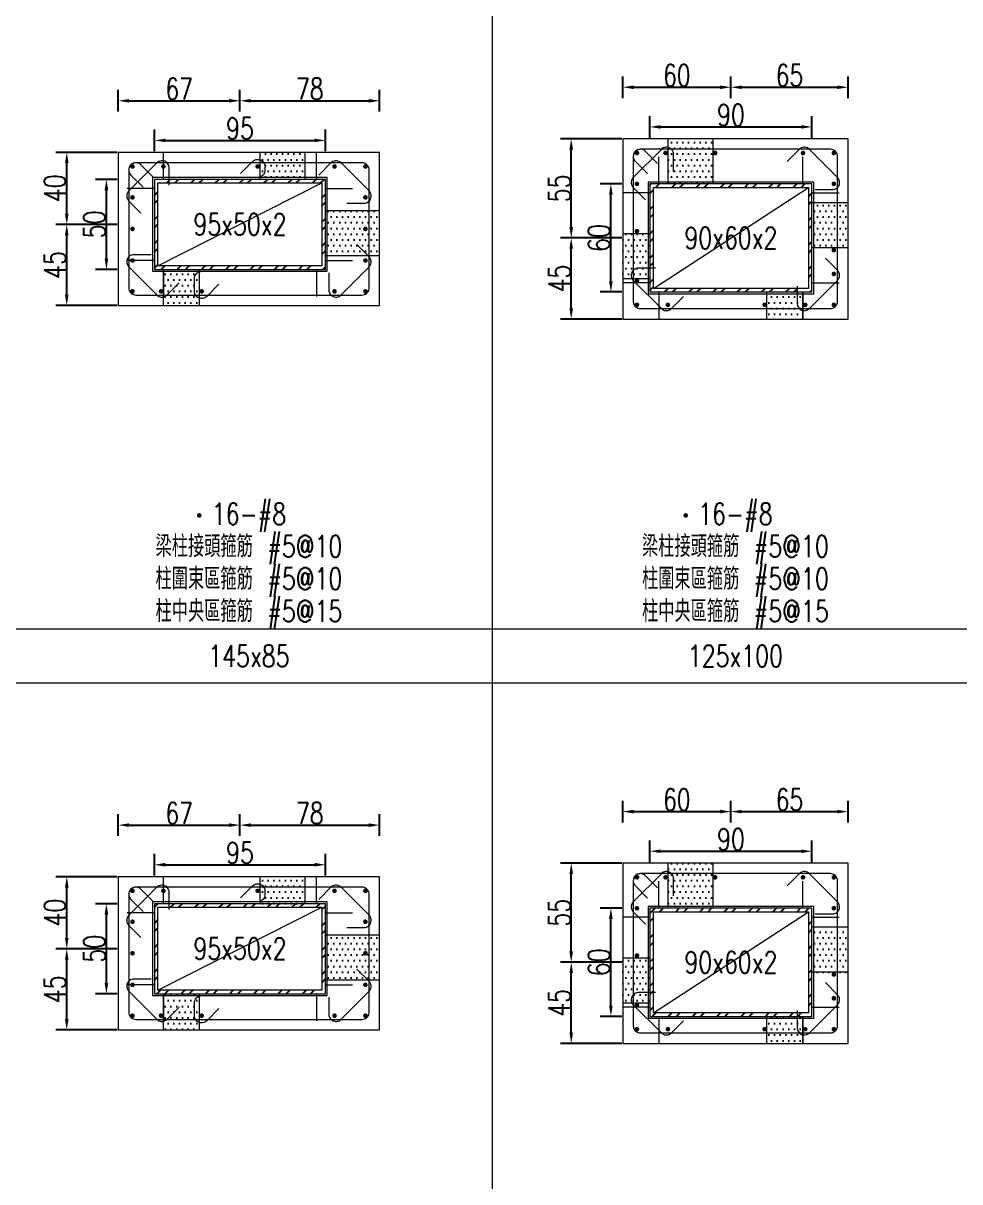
# Model space of a CAD drawing. Header units: millimetres. Extents: x 0 to 3905, y 0 to 8880.
# Drawn here: x 920 to 1440, y 3341 to 3984 of the extents above; entities that cross this region are included whole.
import ezdxf
from ezdxf.enums import TextEntityAlignment as Align

# ---------------------------------------------------------------- set-up
doc = ezdxf.new("R2010")
doc.units = ezdxf.units.MM
doc.layers.get('DEFPOINTS').update_dxf_attribs({"color": 3})
for name, color, linetype in [('Hatch線', 6, 'Continuous'), ('TC-鋼粱', 132, 'Continuous'), ('主筋斷面', 2, 'Continuous'), ('文字-主筋根數', 7, 'Continuous'), ('文字-剪力筋 中央區', 7, 'Continuous'), ('文字-剪力筋-BC', 7, 'Continuous'), ('文字-剪力筋-圍束區', 7, 'Continuous'), ('文字-斷面尺寸', 7, 'Continuous'), ('文字-輔助字', 7, 'Continuous'), ('柱斷面線', 4, 'Continuous'), ('標註字', 4, 'Continuous'), ('箍筋線', 1, 'Continuous'), ('網格線', 7, 'Continuous'), ('鋼柱', 11, 'Continuous')]:
    doc.layers.add(name, color=color, linetype=linetype)
doc.styles.add('note', font='txt.shx', dxfattribs={"width": 0.75, "height": 12})
doc.styles.add('txt', font='txt.shx', dxfattribs={"height": 0.2, "bigfont": 'chineset.shx'})
doc.dimstyles.new('RCAD_DIM', dxfattribs={"dimtxt": 12, "dimasz": 6, "dimexe": 6, "dimexo": 0.625, "dimtad": 1, "dimdec": 0, "dimdsep": 46, "dimtxsty": 'note', "dimcen": 2.5, "dimclrd": 256, "dimclre": 256, "dimclrt": 256, "dimadec": 0, "dimazin": 0, "dimtfac": 1, "dimtmove": 0, "dimatfit": 3, "dimfxl": 0, "dimtolj": 1, "dimarcsym": 0})

# ---------------------------------------------------------------- blocks, each defined once
blk = doc.blocks.new('*D594')
at = {"layer": 'DEFPOINTS', "color": 0}
for p in [(1087.5, 3517.12), (992.5, 3510.5), (1087.5, 3510.5)]:
    blk.add_point(p, dxfattribs=at)
at = {"layer": '標註字', "lineweight": -2}
for p, q in [((992.5, 3511.12), (992.5, 3523.12)), ((1087.5, 3511.12), (1087.5, 3523.12)), ((998.5, 3517.12), (1081.5, 3517.12))]:
    blk.add_line(p, q, dxfattribs=at)
at = {"layer": '標註字'}
for points in [[(998.5, 3518.12), (998.5, 3516.12), (992.5, 3517.12)], [(1081.5, 3516.12), (1081.5, 3518.12), (1087.5, 3517.12)]]:
    blk.add_solid(points, dxfattribs=at)
at = {"layer": '標註字', "insert": (1040, 3523.75), "char_height": 12, "attachment_point": 5, "style": 'note'}
blk.add_mtext('\\A1;95', dxfattribs=at)
blk = doc.blocks.new('*D595')
at = {"layer": 'DEFPOINTS', "color": 0}
for p in [(965.88, 3495.5), (972.5, 3495.5), (972.5, 3445.5)]:
    blk.add_point(p, dxfattribs=at)
at = {"layer": '標註字', "lineweight": -2}
for p, q in [((971.88, 3495.5), (959.88, 3495.5)), ((965.88, 3451.5), (965.88, 3489.5)), ((971.88, 3445.5), (959.88, 3445.5))]:
    blk.add_line(p, q, dxfattribs=at)
at = {"layer": '標註字'}
for points in [[(966.88, 3489.5), (964.88, 3489.5), (965.88, 3495.5)], [(964.88, 3451.5), (966.88, 3451.5), (965.88, 3445.5)]]:
    blk.add_solid(points, dxfattribs=at)
at = {"layer": '標註字', "insert": (959.25, 3470.5), "char_height": 12, "attachment_point": 5, "rotation": 90, "style": 'note'}
blk.add_mtext('\\A1;50', dxfattribs=at)
blk = doc.blocks.new('*D596')
at = {"layer": 'DEFPOINTS', "color": 0}
for p in [(1040, 3539.12), (972.5, 3532.5), (1040, 3532.5)]:
    blk.add_point(p, dxfattribs=at)
at = {"layer": '標註字', "lineweight": -2}
for p, q in [((972.5, 3533.12), (972.5, 3545.12)), ((1040, 3533.12), (1040, 3545.12)), ((978.5, 3539.12), (1034, 3539.12))]:
    blk.add_line(p, q, dxfattribs=at)
at = {"layer": '標註字'}
for points in [[(978.5, 3540.12), (978.5, 3538.12), (972.5, 3539.12)], [(1034, 3538.12), (1034, 3540.12), (1040, 3539.12)]]:
    blk.add_solid(points, dxfattribs=at)
at = {"layer": '標註字', "insert": (1006.25, 3545.75), "char_height": 12, "attachment_point": 5, "style": 'note'}
blk.add_mtext('\\A1;67', dxfattribs=at)
blk = doc.blocks.new('*D597')
at = {"layer": 'DEFPOINTS', "color": 0}
for p in [(1117.5, 3539.12), (1040, 3532.5), (1117.5, 3532.5)]:
    blk.add_point(p, dxfattribs=at)
at = {"layer": '標註字', "lineweight": -2}
for p, q in [((1040, 3533.12), (1040, 3545.12)), ((1117.5, 3533.12), (1117.5, 3545.12)), ((1046, 3539.12), (1111.5, 3539.12))]:
    blk.add_line(p, q, dxfattribs=at)
at = {"layer": '標註字'}
for points in [[(1046, 3540.12), (1046, 3538.12), (1040, 3539.12)], [(1111.5, 3538.12), (1111.5, 3540.12), (1117.5, 3539.12)]]:
    blk.add_solid(points, dxfattribs=at)
at = {"layer": '標註字', "insert": (1078.75, 3545.75), "char_height": 12, "attachment_point": 5, "style": 'note'}
blk.add_mtext('\\A1;78', dxfattribs=at)
blk = doc.blocks.new('*D598')
at = {"layer": 'DEFPOINTS', "color": 0}
for p in [(943.88, 3470.5), (972.5, 3470.5), (972.5, 3425.5)]:
    blk.add_point(p, dxfattribs=at)
at = {"layer": '標註字', "lineweight": -2}
for p, q in [((971.88, 3470.5), (937.88, 3470.5)), ((943.88, 3431.5), (943.88, 3464.5)), ((971.88, 3425.5), (937.88, 3425.5))]:
    blk.add_line(p, q, dxfattribs=at)
at = {"layer": '標註字'}
for points in [[(944.88, 3464.5), (942.88, 3464.5), (943.88, 3470.5)], [(942.88, 3431.5), (944.88, 3431.5), (943.88, 3425.5)]]:
    blk.add_solid(points, dxfattribs=at)
at = {"layer": '標註字', "insert": (937.25, 3448), "char_height": 12, "attachment_point": 5, "rotation": 90, "style": 'note'}
blk.add_mtext('\\A1;45', dxfattribs=at)
blk = doc.blocks.new('*D599')
at = {"layer": 'DEFPOINTS', "color": 0}
for p in [(943.88, 3510.5), (972.5, 3510.5), (972.5, 3470.5)]:
    blk.add_point(p, dxfattribs=at)
at = {"layer": '標註字', "lineweight": -2}
for p, q in [((971.88, 3510.5), (937.88, 3510.5)), ((943.88, 3476.5), (943.88, 3504.5)), ((971.88, 3470.5), (937.88, 3470.5))]:
    blk.add_line(p, q, dxfattribs=at)
at = {"layer": '標註字'}
for points in [[(944.88, 3504.5), (942.88, 3504.5), (943.88, 3510.5)], [(942.88, 3476.5), (944.88, 3476.5), (943.88, 3470.5)]]:
    blk.add_solid(points, dxfattribs=at)
at = {"layer": '標註字', "insert": (937.25, 3490.5), "char_height": 12, "attachment_point": 5, "rotation": 90, "style": 'note'}
blk.add_mtext('\\A1;40', dxfattribs=at)
blk = doc.blocks.new('Circle_Filled')
at = {"const_width": 0.5}
blk.add_lwpolyline([(-0.25, 0, 1), (0.25, 0, 1)], format="xyb", close=True, dxfattribs=at)
blk = doc.blocks.new('*D600')
at = {"layer": 'DEFPOINTS', "color": 0}
for p in [(1087.5, 3919.12), (992.5, 3912.5), (1087.5, 3912.5)]:
    blk.add_point(p, dxfattribs=at)
at = {"layer": '標註字', "lineweight": -2}
for p, q in [((992.5, 3913.12), (992.5, 3925.12)), ((1087.5, 3913.12), (1087.5, 3925.12)), ((998.5, 3919.12), (1081.5, 3919.12))]:
    blk.add_line(p, q, dxfattribs=at)
at = {"layer": '標註字'}
for points in [[(998.5, 3920.12), (998.5, 3918.12), (992.5, 3919.12)], [(1081.5, 3918.12), (1081.5, 3920.12), (1087.5, 3919.12)]]:
    blk.add_solid(points, dxfattribs=at)
at = {"layer": '標註字', "insert": (1040, 3925.75), "char_height": 12, "attachment_point": 5, "style": 'note'}
blk.add_mtext('\\A1;95', dxfattribs=at)
blk = doc.blocks.new('*D601')
at = {"layer": 'DEFPOINTS', "color": 0}
for p in [(965.88, 3897.5), (972.5, 3897.5), (972.5, 3847.5)]:
    blk.add_point(p, dxfattribs=at)
at = {"layer": '標註字', "lineweight": -2}
for p, q in [((971.88, 3897.5), (959.88, 3897.5)), ((965.88, 3853.5), (965.88, 3891.5)), ((971.88, 3847.5), (959.88, 3847.5))]:
    blk.add_line(p, q, dxfattribs=at)
at = {"layer": '標註字'}
for points in [[(966.88, 3891.5), (964.88, 3891.5), (965.88, 3897.5)], [(964.88, 3853.5), (966.88, 3853.5), (965.88, 3847.5)]]:
    blk.add_solid(points, dxfattribs=at)
at = {"layer": '標註字', "insert": (959.25, 3872.5), "char_height": 12, "attachment_point": 5, "rotation": 90, "style": 'note'}
blk.add_mtext('\\A1;50', dxfattribs=at)
blk = doc.blocks.new('*D602')
at = {"layer": 'DEFPOINTS', "color": 0}
for p in [(1040, 3941.12), (972.5, 3934.5), (1040, 3934.5)]:
    blk.add_point(p, dxfattribs=at)
at = {"layer": '標註字', "lineweight": -2}
for p, q in [((972.5, 3935.12), (972.5, 3947.12)), ((1040, 3935.12), (1040, 3947.12)), ((978.5, 3941.12), (1034, 3941.12))]:
    blk.add_line(p, q, dxfattribs=at)
at = {"layer": '標註字'}
for points in [[(978.5, 3942.12), (978.5, 3940.12), (972.5, 3941.12)], [(1034, 3940.12), (1034, 3942.12), (1040, 3941.12)]]:
    blk.add_solid(points, dxfattribs=at)
at = {"layer": '標註字', "insert": (1006.25, 3947.75), "char_height": 12, "attachment_point": 5, "style": 'note'}
blk.add_mtext('\\A1;67', dxfattribs=at)
blk = doc.blocks.new('*D603')
at = {"layer": 'DEFPOINTS', "color": 0}
for p in [(1117.5, 3941.12), (1040, 3934.5), (1117.5, 3934.5)]:
    blk.add_point(p, dxfattribs=at)
at = {"layer": '標註字', "lineweight": -2}
for p, q in [((1040, 3935.12), (1040, 3947.12)), ((1117.5, 3935.12), (1117.5, 3947.12)), ((1046, 3941.12), (1111.5, 3941.12))]:
    blk.add_line(p, q, dxfattribs=at)
at = {"layer": '標註字'}
for points in [[(1046, 3942.12), (1046, 3940.12), (1040, 3941.12)], [(1111.5, 3940.12), (1111.5, 3942.12), (1117.5, 3941.12)]]:
    blk.add_solid(points, dxfattribs=at)
at = {"layer": '標註字', "insert": (1078.75, 3947.75), "char_height": 12, "attachment_point": 5, "style": 'note'}
blk.add_mtext('\\A1;78', dxfattribs=at)
blk = doc.blocks.new('*D604')
at = {"layer": 'DEFPOINTS', "color": 0}
for p in [(943.88, 3872.5), (972.5, 3872.5), (972.5, 3827.5)]:
    blk.add_point(p, dxfattribs=at)
at = {"layer": '標註字', "lineweight": -2}
for p, q in [((971.88, 3872.5), (937.88, 3872.5)), ((943.88, 3833.5), (943.88, 3866.5)), ((971.88, 3827.5), (937.88, 3827.5))]:
    blk.add_line(p, q, dxfattribs=at)
at = {"layer": '標註字'}
for points in [[(944.88, 3866.5), (942.88, 3866.5), (943.88, 3872.5)], [(942.88, 3833.5), (944.88, 3833.5), (943.88, 3827.5)]]:
    blk.add_solid(points, dxfattribs=at)
at = {"layer": '標註字', "insert": (937.25, 3850), "char_height": 12, "attachment_point": 5, "rotation": 90, "style": 'note'}
blk.add_mtext('\\A1;45', dxfattribs=at)
blk = doc.blocks.new('*D605')
at = {"layer": 'DEFPOINTS', "color": 0}
for p in [(943.88, 3912.5), (972.5, 3912.5), (972.5, 3872.5)]:
    blk.add_point(p, dxfattribs=at)
at = {"layer": '標註字', "lineweight": -2}
for p, q in [((971.88, 3912.5), (937.88, 3912.5)), ((943.88, 3878.5), (943.88, 3906.5)), ((971.88, 3872.5), (937.88, 3872.5))]:
    blk.add_line(p, q, dxfattribs=at)
at = {"layer": '標註字'}
for points in [[(944.88, 3906.5), (942.88, 3906.5), (943.88, 3912.5)], [(942.88, 3878.5), (944.88, 3878.5), (943.88, 3872.5)]]:
    blk.add_solid(points, dxfattribs=at)
at = {"layer": '標註字', "insert": (937.25, 3892.5), "char_height": 12, "attachment_point": 5, "rotation": 90, "style": 'note'}
blk.add_mtext('\\A1;40', dxfattribs=at)
blk = doc.blocks.new('*D726')
at = {"layer": 'DEFPOINTS', "color": 0}
for p in [(1357.5, 3524.62), (1267.5, 3518), (1357.5, 3518)]:
    blk.add_point(p, dxfattribs=at)
at = {"layer": '標註字', "lineweight": -2}
for p, q in [((1267.5, 3518.62), (1267.5, 3530.62)), ((1357.5, 3518.62), (1357.5, 3530.62)), ((1273.5, 3524.62), (1351.5, 3524.62))]:
    blk.add_line(p, q, dxfattribs=at)
at = {"layer": '標註字'}
for points in [[(1273.5, 3525.62), (1273.5, 3523.62), (1267.5, 3524.62)], [(1351.5, 3523.62), (1351.5, 3525.62), (1357.5, 3524.62)]]:
    blk.add_solid(points, dxfattribs=at)
at = {"layer": '標註字', "insert": (1312.5, 3531.25), "char_height": 12, "attachment_point": 5, "style": 'note'}
blk.add_mtext('\\A1;90', dxfattribs=at)
blk = doc.blocks.new('*D727')
at = {"layer": 'DEFPOINTS', "color": 0}
for p in [(1245.88, 3493), (1252.5, 3493), (1252.5, 3433)]:
    blk.add_point(p, dxfattribs=at)
at = {"layer": '標註字', "lineweight": -2}
for p, q in [((1251.88, 3493), (1239.88, 3493)), ((1245.88, 3439), (1245.88, 3487)), ((1251.88, 3433), (1239.88, 3433))]:
    blk.add_line(p, q, dxfattribs=at)
at = {"layer": '標註字'}
for points in [[(1246.88, 3487), (1244.88, 3487), (1245.88, 3493)], [(1244.88, 3439), (1246.88, 3439), (1245.88, 3433)]]:
    blk.add_solid(points, dxfattribs=at)
at = {"layer": '標註字', "insert": (1239.25, 3463), "char_height": 12, "attachment_point": 5, "rotation": 90, "style": 'note'}
blk.add_mtext('\\A1;60', dxfattribs=at)
blk = doc.blocks.new('*D728')
at = {"layer": 'DEFPOINTS', "color": 0}
for p in [(1312.5, 3546.62), (1252.5, 3540), (1312.5, 3540)]:
    blk.add_point(p, dxfattribs=at)
at = {"layer": '標註字', "lineweight": -2}
for p, q in [((1252.5, 3540.62), (1252.5, 3552.62)), ((1312.5, 3540.62), (1312.5, 3552.62)), ((1258.5, 3546.62), (1306.5, 3546.62))]:
    blk.add_line(p, q, dxfattribs=at)
at = {"layer": '標註字'}
for points in [[(1258.5, 3547.62), (1258.5, 3545.62), (1252.5, 3546.62)], [(1306.5, 3545.62), (1306.5, 3547.62), (1312.5, 3546.62)]]:
    blk.add_solid(points, dxfattribs=at)
at = {"layer": '標註字', "insert": (1282.5, 3553.25), "char_height": 12, "attachment_point": 5, "style": 'note'}
blk.add_mtext('\\A1;60', dxfattribs=at)
blk = doc.blocks.new('*D729')
at = {"layer": 'DEFPOINTS', "color": 0}
for p in [(1377.5, 3546.62), (1312.5, 3540), (1377.5, 3540)]:
    blk.add_point(p, dxfattribs=at)
at = {"layer": '標註字', "lineweight": -2}
for p, q in [((1312.5, 3540.62), (1312.5, 3552.62)), ((1377.5, 3540.62), (1377.5, 3552.62)), ((1318.5, 3546.62), (1371.5, 3546.62))]:
    blk.add_line(p, q, dxfattribs=at)
at = {"layer": '標註字'}
for points in [[(1318.5, 3547.62), (1318.5, 3545.62), (1312.5, 3546.62)], [(1371.5, 3545.62), (1371.5, 3547.62), (1377.5, 3546.62)]]:
    blk.add_solid(points, dxfattribs=at)
at = {"layer": '標註字', "insert": (1345, 3553.25), "char_height": 12, "attachment_point": 5, "style": 'note'}
blk.add_mtext('\\A1;65', dxfattribs=at)
blk = doc.blocks.new('*D730')
at = {"layer": 'DEFPOINTS', "color": 0}
for p in [(1223.88, 3463), (1252.5, 3463), (1252.5, 3418)]:
    blk.add_point(p, dxfattribs=at)
at = {"layer": '標註字', "lineweight": -2}
for p, q in [((1251.88, 3463), (1217.88, 3463)), ((1223.88, 3424), (1223.88, 3457)), ((1251.88, 3418), (1217.88, 3418))]:
    blk.add_line(p, q, dxfattribs=at)
at = {"layer": '標註字'}
for points in [[(1224.88, 3457), (1222.88, 3457), (1223.88, 3463)], [(1222.88, 3424), (1224.88, 3424), (1223.88, 3418)]]:
    blk.add_solid(points, dxfattribs=at)
at = {"layer": '標註字', "insert": (1217.25, 3440.5), "char_height": 12, "attachment_point": 5, "rotation": 90, "style": 'note'}
blk.add_mtext('\\A1;45', dxfattribs=at)
blk = doc.blocks.new('*D731')
at = {"layer": 'DEFPOINTS', "color": 0}
for p in [(1223.88, 3518), (1252.5, 3518), (1252.5, 3463)]:
    blk.add_point(p, dxfattribs=at)
at = {"layer": '標註字', "lineweight": -2}
for p, q in [((1251.88, 3518), (1217.88, 3518)), ((1223.88, 3469), (1223.88, 3512)), ((1251.88, 3463), (1217.88, 3463))]:
    blk.add_line(p, q, dxfattribs=at)
at = {"layer": '標註字'}
for points in [[(1224.88, 3512), (1222.88, 3512), (1223.88, 3518)], [(1222.88, 3469), (1224.88, 3469), (1223.88, 3463)]]:
    blk.add_solid(points, dxfattribs=at)
at = {"layer": '標註字', "insert": (1217.25, 3490.5), "char_height": 12, "attachment_point": 5, "rotation": 90, "style": 'note'}
blk.add_mtext('\\A1;55', dxfattribs=at)
blk = doc.blocks.new('*D732')
at = {"layer": 'DEFPOINTS', "color": 0}
for p in [(1357.5, 3926.62), (1267.5, 3920), (1357.5, 3920)]:
    blk.add_point(p, dxfattribs=at)
at = {"layer": '標註字', "lineweight": -2}
for p, q in [((1267.5, 3920.62), (1267.5, 3932.62)), ((1357.5, 3920.62), (1357.5, 3932.62)), ((1273.5, 3926.62), (1351.5, 3926.62))]:
    blk.add_line(p, q, dxfattribs=at)
at = {"layer": '標註字'}
for points in [[(1273.5, 3927.62), (1273.5, 3925.62), (1267.5, 3926.62)], [(1351.5, 3925.62), (1351.5, 3927.62), (1357.5, 3926.62)]]:
    blk.add_solid(points, dxfattribs=at)
at = {"layer": '標註字', "insert": (1312.5, 3933.25), "char_height": 12, "attachment_point": 5, "style": 'note'}
blk.add_mtext('\\A1;90', dxfattribs=at)
blk = doc.blocks.new('*D733')
at = {"layer": 'DEFPOINTS', "color": 0}
for p in [(1245.88, 3895), (1252.5, 3895), (1252.5, 3835)]:
    blk.add_point(p, dxfattribs=at)
at = {"layer": '標註字', "lineweight": -2}
for p, q in [((1251.88, 3895), (1239.88, 3895)), ((1245.88, 3841), (1245.88, 3889)), ((1251.88, 3835), (1239.88, 3835))]:
    blk.add_line(p, q, dxfattribs=at)
at = {"layer": '標註字'}
for points in [[(1246.88, 3889), (1244.88, 3889), (1245.88, 3895)], [(1244.88, 3841), (1246.88, 3841), (1245.88, 3835)]]:
    blk.add_solid(points, dxfattribs=at)
at = {"layer": '標註字', "insert": (1239.25, 3865), "char_height": 12, "attachment_point": 5, "rotation": 90, "style": 'note'}
blk.add_mtext('\\A1;60', dxfattribs=at)
blk = doc.blocks.new('*D734')
at = {"layer": 'DEFPOINTS', "color": 0}
for p in [(1312.5, 3948.62), (1252.5, 3942), (1312.5, 3942)]:
    blk.add_point(p, dxfattribs=at)
at = {"layer": '標註字', "lineweight": -2}
for p, q in [((1252.5, 3942.62), (1252.5, 3954.62)), ((1312.5, 3942.62), (1312.5, 3954.62)), ((1258.5, 3948.62), (1306.5, 3948.62))]:
    blk.add_line(p, q, dxfattribs=at)
at = {"layer": '標註字'}
for points in [[(1258.5, 3949.62), (1258.5, 3947.62), (1252.5, 3948.62)], [(1306.5, 3947.62), (1306.5, 3949.62), (1312.5, 3948.62)]]:
    blk.add_solid(points, dxfattribs=at)
at = {"layer": '標註字', "insert": (1282.5, 3955.25), "char_height": 12, "attachment_point": 5, "style": 'note'}
blk.add_mtext('\\A1;60', dxfattribs=at)
blk = doc.blocks.new('*D735')
at = {"layer": 'DEFPOINTS', "color": 0}
for p in [(1377.5, 3948.62), (1312.5, 3942), (1377.5, 3942)]:
    blk.add_point(p, dxfattribs=at)
at = {"layer": '標註字', "lineweight": -2}
for p, q in [((1312.5, 3942.62), (1312.5, 3954.62)), ((1377.5, 3942.62), (1377.5, 3954.62)), ((1318.5, 3948.62), (1371.5, 3948.62))]:
    blk.add_line(p, q, dxfattribs=at)
at = {"layer": '標註字'}
for points in [[(1318.5, 3949.62), (1318.5, 3947.62), (1312.5, 3948.62)], [(1371.5, 3947.62), (1371.5, 3949.62), (1377.5, 3948.62)]]:
    blk.add_solid(points, dxfattribs=at)
at = {"layer": '標註字', "insert": (1345, 3955.25), "char_height": 12, "attachment_point": 5, "style": 'note'}
blk.add_mtext('\\A1;65', dxfattribs=at)
blk = doc.blocks.new('*D736')
at = {"layer": 'DEFPOINTS', "color": 0}
for p in [(1223.88, 3865), (1252.5, 3865), (1252.5, 3820)]:
    blk.add_point(p, dxfattribs=at)
at = {"layer": '標註字', "lineweight": -2}
for p, q in [((1251.88, 3865), (1217.88, 3865)), ((1223.88, 3826), (1223.88, 3859)), ((1251.88, 3820), (1217.88, 3820))]:
    blk.add_line(p, q, dxfattribs=at)
at = {"layer": '標註字'}
for points in [[(1224.88, 3859), (1222.88, 3859), (1223.88, 3865)], [(1222.88, 3826), (1224.88, 3826), (1223.88, 3820)]]:
    blk.add_solid(points, dxfattribs=at)
at = {"layer": '標註字', "insert": (1217.25, 3842.5), "char_height": 12, "attachment_point": 5, "rotation": 90, "style": 'note'}
blk.add_mtext('\\A1;45', dxfattribs=at)
blk = doc.blocks.new('*D737')
at = {"layer": 'DEFPOINTS', "color": 0}
for p in [(1223.88, 3920), (1252.5, 3920), (1252.5, 3865)]:
    blk.add_point(p, dxfattribs=at)
at = {"layer": '標註字', "lineweight": -2}
for p, q in [((1251.88, 3920), (1217.88, 3920)), ((1223.88, 3871), (1223.88, 3914)), ((1251.88, 3865), (1217.88, 3865))]:
    blk.add_line(p, q, dxfattribs=at)
at = {"layer": '標註字'}
for points in [[(1224.88, 3914), (1222.88, 3914), (1223.88, 3920)], [(1222.88, 3871), (1224.88, 3871), (1223.88, 3865)]]:
    blk.add_solid(points, dxfattribs=at)
at = {"layer": '標註字', "insert": (1217.25, 3892.5), "char_height": 12, "attachment_point": 5, "rotation": 90, "style": 'note'}
blk.add_mtext('\\A1;55', dxfattribs=at)

msp = doc.modelspace()

# ---------------------------------------------------------------- hatches: boundary and pattern name
at = {"layer": 'Hatch線'}
h = msp.add_hatch(dxfattribs=at)
h.set_pattern_fill('ANSI32', color=256, style=0)
h.paths.add_polyline_path([(992.5, 3847.5), (1087.5, 3847.5), (1087.5, 3897.5), (992.5, 3897.5)], flags=17)
h.paths.add_polyline_path([(994.5, 3849.5), (994.5, 3895.5), (1085.5, 3895.5), (1085.5, 3849.5)])
h = msp.add_hatch(dxfattribs=at)
h.set_pattern_fill('ANSI32', color=256, style=0)
h.paths.add_polyline_path([(1267.5, 3835), (1357.5, 3835), (1357.5, 3895), (1267.5, 3895)], flags=17)
h.paths.add_polyline_path([(1269.5, 3837), (1269.5, 3893), (1355.5, 3893), (1355.5, 3837)])
h = msp.add_hatch(dxfattribs=at)
h.set_pattern_fill('ANSI32', color=256, style=0)
h.paths.add_polyline_path([(992.5, 3445.5), (1087.5, 3445.5), (1087.5, 3495.5), (992.5, 3495.5)], flags=17)
h.paths.add_polyline_path([(994.5, 3447.5), (994.5, 3493.5), (1085.5, 3493.5), (1085.5, 3447.5)])
h = msp.add_hatch(dxfattribs=at)
h.set_pattern_fill('ANSI32', color=256, style=0)
h.paths.add_polyline_path([(1267.5, 3433), (1357.5, 3433), (1357.5, 3493), (1267.5, 3493)], flags=17)
h.paths.add_polyline_path([(1269.5, 3435), (1269.5, 3491), (1355.5, 3491), (1355.5, 3435)])
at = {"layer": 'TC-鋼粱'}
h = msp.add_hatch(dxfattribs=at)
h.set_pattern_fill('DOTS', color=256, scale=2, style=0)
h.paths.add_polyline_path([(1302.5, 3920), (1277.5, 3920), (1277.5, 3895), (1302.5, 3895)], flags=17)
h = msp.add_hatch(dxfattribs=at)
h.set_pattern_fill('DOTS', color=256, scale=2, style=0)
h.paths.add_polyline_path([(1076.11, 3912.5), (1051.11, 3912.5), (1051.11, 3897.5), (1076.11, 3897.5)], flags=17)
h = msp.add_hatch(dxfattribs=at)
h.set_pattern_fill('DOTS', color=256, scale=2, style=0)
h.paths.add_polyline_path([(1377.5, 3859.5), (1377.5, 3884.5), (1357.5, 3884.5), (1357.5, 3859.5)], flags=17)
h = msp.add_hatch(dxfattribs=at)
h.set_pattern_fill('DOTS', color=256, scale=2, style=0)
h.paths.add_polyline_path([(1117.5, 3855), (1117.5, 3880), (1087.5, 3880), (1087.5, 3855)], flags=17)
h = msp.add_hatch(dxfattribs=at)
h.set_pattern_fill('DOTS', color=256, scale=2, style=0)
h.paths.add_polyline_path([(1252.5, 3867.5), (1252.5, 3842.5), (1267.5, 3842.5), (1267.5, 3867.5)], flags=17)
h = msp.add_hatch(dxfattribs=at)
h.set_pattern_fill('DOTS', color=256, scale=2, style=0)
h.paths.add_polyline_path([(997.5, 3827.5), (1017.5, 3827.5), (1017.5, 3847.5), (997.5, 3847.5)], flags=17)
h = msp.add_hatch(dxfattribs=at)
h.set_pattern_fill('DOTS', color=256, scale=2, style=0)
h.paths.add_polyline_path([(1332.5, 3820), (1352.5, 3820), (1352.5, 3835), (1332.5, 3835)], flags=17)
h = msp.add_hatch(dxfattribs=at)
h.set_pattern_fill('DOTS', color=256, scale=2, style=0)
h.paths.add_polyline_path([(1302.5, 3518), (1277.5, 3518), (1277.5, 3493), (1302.5, 3493)], flags=17)
h = msp.add_hatch(dxfattribs=at)
h.set_pattern_fill('DOTS', color=256, scale=2, style=0)
h.paths.add_polyline_path([(1076.11, 3510.5), (1051.11, 3510.5), (1051.11, 3495.5), (1076.11, 3495.5)], flags=17)
h = msp.add_hatch(dxfattribs=at)
h.set_pattern_fill('DOTS', color=256, scale=2, style=0)
h.paths.add_polyline_path([(1377.5, 3457.5), (1377.5, 3482.5), (1357.5, 3482.5), (1357.5, 3457.5)], flags=17)
h = msp.add_hatch(dxfattribs=at)
h.set_pattern_fill('DOTS', color=256, scale=2, style=0)
h.paths.add_polyline_path([(1117.5, 3453), (1117.5, 3478), (1087.5, 3478), (1087.5, 3453)], flags=17)
h = msp.add_hatch(dxfattribs=at)
h.set_pattern_fill('DOTS', color=256, scale=2, style=0)
h.paths.add_polyline_path([(1252.5, 3465.5), (1252.5, 3440.5), (1267.5, 3440.5), (1267.5, 3465.5)], flags=17)
h = msp.add_hatch(dxfattribs=at)
h.set_pattern_fill('DOTS', color=256, scale=2, style=0)
h.paths.add_polyline_path([(997.5, 3425.5), (1017.5, 3425.5), (1017.5, 3445.5), (997.5, 3445.5)], flags=17)
h = msp.add_hatch(dxfattribs=at)
h.set_pattern_fill('DOTS', color=256, scale=2, style=0)
h.paths.add_polyline_path([(1332.5, 3418), (1352.5, 3418), (1352.5, 3433), (1332.5, 3433)], flags=17)

# ---------------------------------------------------------------- linework, layer by layer
at = {"layer": 'DEFPOINTS', "lineweight": 5}
for points in [[(997.5, 3897.5), (997.5, 3912.5)], [(1082.5, 3897.5), (1082.5, 3912.5)], [(1272.5, 3895), (1272.5, 3910)], [(1352.5, 3895), (1352.5, 3910)], [(992.5, 3846.5), (1088.5, 3846.5), (1088.5, 3898.5), (991.5, 3898.5), (991.5, 3846.5), (992.5, 3846.5)], [(992.5, 3892.5), (977.5, 3892.5)], [(994.5, 3849.5), (1085.5, 3895.5)], [(1087.5, 3892.5), (1102.5, 3892.5)], [(1267.5, 3834), (1358.5, 3834), (1358.5, 3896), (1266.5, 3896), (1266.5, 3834), (1267.5, 3834)], [(1269.5, 3837), (1355.5, 3893)], [(1267.5, 3890), (1252.5, 3890)], [(1357.5, 3890), (1372.5, 3890)], [(992.5, 3852.5), (977.5, 3852.5)], [(1087.5, 3852.5), (1102.5, 3852.5)], [(997.5, 3847.5), (997.5, 3832.5)], [(1082.5, 3847.5), (1082.5, 3832.5)], [(1267.5, 3840), (1252.5, 3840)], [(1357.5, 3840), (1372.5, 3840)], [(1272.5, 3835), (1272.5, 3820)], [(1352.5, 3835), (1352.5, 3820)], [(997.5, 3495.5), (997.5, 3510.5)], [(1082.5, 3495.5), (1082.5, 3510.5)], [(1272.5, 3493), (1272.5, 3508)], [(1352.5, 3493), (1352.5, 3508)], [(992.5, 3444.5), (1088.5, 3444.5), (1088.5, 3496.5), (991.5, 3496.5), (991.5, 3444.5), (992.5, 3444.5)], [(994.5, 3447.5), (1085.5, 3493.5)], [(1267.5, 3432), (1358.5, 3432), (1358.5, 3494), (1266.5, 3494), (1266.5, 3432), (1267.5, 3432)], [(992.5, 3490.5), (977.5, 3490.5)], [(1087.5, 3490.5), (1102.5, 3490.5)], [(1267.5, 3488), (1252.5, 3488)], [(1269.5, 3435), (1355.5, 3491)], [(1357.5, 3488), (1372.5, 3488)], [(992.5, 3450.5), (977.5, 3450.5)], [(1087.5, 3450.5), (1102.5, 3450.5)], [(997.5, 3445.5), (997.5, 3430.5)], [(1082.5, 3445.5), (1082.5, 3430.5)], [(1267.5, 3438), (1252.5, 3438)], [(1357.5, 3438), (1372.5, 3438)], [(1272.5, 3433), (1272.5, 3418)], [(1352.5, 3433), (1352.5, 3418)]]:
    msp.add_lwpolyline(points, dxfattribs=at)
at = {"layer": 'TC-鋼粱', "lineweight": 5}
for points in [[(1277.5, 3920), (1277.5, 3895)], [(1302.5, 3920), (1302.5, 3895)], [(1051.11, 3912.5), (1051.11, 3897.5)], [(1076.11, 3912.5), (1076.11, 3897.5)], [(1377.5, 3884.5), (1357.5, 3884.5)], [(1117.5, 3880), (1087.5, 3880)], [(1252.5, 3867.5), (1267.5, 3867.5)], [(1377.5, 3859.5), (1357.5, 3859.5)], [(1117.5, 3855), (1087.5, 3855)], [(997.5, 3827.5), (997.5, 3847.5)], [(1017.5, 3827.5), (1017.5, 3847.5)], [(1252.5, 3842.5), (1267.5, 3842.5)], [(1332.5, 3820), (1332.5, 3835)], [(1352.5, 3820), (1352.5, 3835)], [(1277.5, 3518), (1277.5, 3493)], [(1302.5, 3518), (1302.5, 3493)], [(1051.11, 3510.5), (1051.11, 3495.5)], [(1076.11, 3510.5), (1076.11, 3495.5)], [(1377.5, 3482.5), (1357.5, 3482.5)], [(1117.5, 3478), (1087.5, 3478)], [(1252.5, 3465.5), (1267.5, 3465.5)], [(1377.5, 3457.5), (1357.5, 3457.5)], [(1117.5, 3453), (1087.5, 3453)], [(997.5, 3425.5), (997.5, 3445.5)], [(1017.5, 3425.5), (1017.5, 3445.5)], [(1252.5, 3440.5), (1267.5, 3440.5)], [(1332.5, 3418), (1332.5, 3433)], [(1352.5, 3418), (1352.5, 3433)]]:
    msp.add_lwpolyline(points, dxfattribs=at)
at = {"layer": '柱斷面線', "lineweight": 5}
for points in [[(1252.5, 3820), (1377.5, 3820), (1377.5, 3920), (1252.5, 3920), (1252.5, 3820)], [(972.5, 3827.5), (1117.5, 3827.5), (1117.5, 3912.5), (972.5, 3912.5), (972.5, 3827.5)], [(1252.5, 3418), (1377.5, 3418), (1377.5, 3518), (1252.5, 3518), (1252.5, 3418)], [(972.5, 3425.5), (1117.5, 3425.5), (1117.5, 3510.5), (972.5, 3510.5), (972.5, 3425.5)]]:
    msp.add_lwpolyline(points, dxfattribs=at)
at = {"layer": '箍筋線', "lineweight": 5}
for points in [[(1280.69, 3901.81), (1280.69, 3911.35), (1280.63, 3912.02), (1280.46, 3912.66), (1280.19, 3913.27), (1279.82, 3913.83), (1279.36, 3914.32), (1278.83, 3914.72), (1278.23, 3915.02), (1277.6, 3915.23), (1276.93, 3915.32), (1276.27, 3915.3), (1275.61, 3915.17), (1274.99, 3914.93), (1274.41, 3914.59), (1273.9, 3914.16), (1258.34, 3898.6), (1257.89, 3898.07), (1257.55, 3897.47), (1257.31, 3896.82), (1257.19, 3896.13), (1257.19, 3895.44), (1257.31, 3894.76), (1257.55, 3894.11), (1257.89, 3893.51), (1258.34, 3892.98), (1265.08, 3886.23)], [(1271.83, 3906.29), (1265.08, 3913.04), (1264.57, 3913.47), (1263.99, 3913.81), (1263.37, 3914.05), (1262.72, 3914.18), (1262.05, 3914.2), (1261.39, 3914.11), (1260.75, 3913.9), (1260.16, 3913.6), (1259.62, 3913.19), (1259.16, 3912.71), (1258.79, 3912.15), (1258.52, 3911.54), (1258.35, 3910.9), (1258.29, 3910.23), (1258.29, 3829.77), (1258.36, 3829.08), (1258.53, 3828.41), (1258.83, 3827.78), (1259.22, 3827.21), (1259.71, 3826.72), (1260.28, 3826.33), (1260.91, 3826.03), (1261.58, 3825.86), (1262.27, 3825.79), (1367.73, 3825.79), (1368.42, 3825.86), (1369.09, 3826.03), (1369.72, 3826.33), (1370.29, 3826.72), (1370.78, 3827.21), (1371.17, 3827.78), (1371.47, 3828.41), (1371.64, 3829.08), (1371.71, 3829.77), (1371.71, 3910.23), (1371.64, 3910.92), (1371.47, 3911.59), (1371.17, 3912.22), (1370.78, 3912.79), (1370.29, 3913.28), (1369.72, 3913.67), (1369.09, 3913.97), (1368.42, 3914.14), (1367.73, 3914.21), (1262.27, 3914.21), (1261.6, 3914.15), (1260.96, 3913.98), (1260.35, 3913.71), (1259.79, 3913.34), (1259.31, 3912.88), (1258.9, 3912.34), (1258.6, 3911.75), (1258.39, 3911.11), (1258.3, 3910.45), (1258.32, 3909.78), (1258.45, 3909.13), (1258.69, 3908.51), (1259.03, 3907.93), (1259.46, 3907.42), (1266.21, 3900.67)], [(1359.31, 3891.81), (1368.85, 3891.81), (1369.52, 3891.87), (1370.16, 3892.04), (1370.77, 3892.31), (1371.33, 3892.68), (1371.82, 3893.14), (1372.22, 3893.67), (1372.52, 3894.27), (1372.73, 3894.9), (1372.82, 3895.57), (1372.8, 3896.23), (1372.67, 3896.89), (1372.43, 3897.51), (1372.09, 3898.09), (1371.66, 3898.6), (1356.1, 3914.16), (1355.57, 3914.61), (1354.97, 3914.95), (1354.32, 3915.19), (1353.63, 3915.31), (1352.94, 3915.31), (1352.26, 3915.19), (1351.61, 3914.95), (1351.01, 3914.61), (1350.48, 3914.16), (1343.73, 3907.42)], [(1000.69, 3894.31), (1000.69, 3903.85), (1000.63, 3904.52), (1000.46, 3905.16), (1000.19, 3905.77), (999.82, 3906.33), (999.36, 3906.82), (998.83, 3907.22), (998.23, 3907.52), (997.6, 3907.73), (996.93, 3907.82), (996.27, 3907.8), (995.61, 3907.67), (994.99, 3907.43), (994.41, 3907.09), (993.9, 3906.66), (978.34, 3891.1), (977.89, 3890.57), (977.55, 3889.97), (977.31, 3889.32), (977.19, 3888.63), (977.19, 3887.94), (977.31, 3887.26), (977.55, 3886.61), (977.89, 3886.01), (978.34, 3885.48), (985.08, 3878.73)], [(991.83, 3898.79), (985.08, 3905.54), (984.57, 3905.97), (983.99, 3906.31), (983.37, 3906.55), (982.72, 3906.68), (982.05, 3906.7), (981.39, 3906.61), (980.75, 3906.4), (980.16, 3906.1), (979.62, 3905.69), (979.16, 3905.21), (978.79, 3904.65), (978.52, 3904.04), (978.35, 3903.4), (978.29, 3902.73), (978.29, 3837.27), (978.36, 3836.58), (978.53, 3835.91), (978.83, 3835.28), (979.22, 3834.71), (979.71, 3834.22), (980.28, 3833.83), (980.91, 3833.53), (981.58, 3833.36), (982.27, 3833.29), (1107.73, 3833.29), (1108.42, 3833.36), (1109.09, 3833.53), (1109.72, 3833.83), (1110.29, 3834.22), (1110.78, 3834.71), (1111.17, 3835.28), (1111.47, 3835.91), (1111.64, 3836.58), (1111.71, 3837.27), (1111.71, 3902.73), (1111.64, 3903.42), (1111.47, 3904.09), (1111.17, 3904.72), (1110.78, 3905.29), (1110.29, 3905.78), (1109.72, 3906.17), (1109.09, 3906.47), (1108.42, 3906.64), (1107.73, 3906.71), (982.27, 3906.71), (981.6, 3906.65), (980.96, 3906.48), (980.35, 3906.21), (979.79, 3905.84), (979.31, 3905.38), (978.9, 3904.84), (978.6, 3904.25), (978.39, 3903.61), (978.3, 3902.95), (978.32, 3902.28), (978.45, 3901.63), (978.69, 3901.01), (979.03, 3900.43), (979.46, 3899.92), (986.21, 3893.17)], [(1040.28, 3900.7), (1047.02, 3907.45), (1047.54, 3907.88), (1048.11, 3908.22), (1048.74, 3908.46), (1049.39, 3908.59), (1050.06, 3908.61), (1050.72, 3908.52), (1051.36, 3908.31), (1051.95, 3908.01), (1052.48, 3907.6), (1052.94, 3907.12), (1053.31, 3906.56), (1053.59, 3905.95), (1053.75, 3905.31), (1053.81, 3904.64), (1053.81, 3902.47), (1053.75, 3901.78), (1053.57, 3901.12), (1053.28, 3900.49), (1052.88, 3899.92), (1052.39, 3899.43), (1051.82, 3899.03), (1051.19, 3898.74), (1050.53, 3898.56), (1049.84, 3898.5), (1040.3, 3898.5)], [(1099.31, 3884.31), (1108.85, 3884.31), (1109.52, 3884.37), (1110.16, 3884.54), (1110.77, 3884.81), (1111.33, 3885.18), (1111.82, 3885.64), (1112.22, 3886.17), (1112.52, 3886.77), (1112.73, 3887.4), (1112.82, 3888.07), (1112.8, 3888.73), (1112.67, 3889.39), (1112.43, 3890.01), (1112.09, 3890.59), (1111.66, 3891.1), (1096.1, 3906.66), (1095.57, 3907.11), (1094.97, 3907.45), (1094.32, 3907.69), (1093.63, 3907.81), (1092.94, 3907.81), (1092.26, 3907.69), (1091.61, 3907.45), (1091.01, 3907.11), (1090.48, 3906.66), (1083.73, 3899.92)], [(1089.31, 3845.69), (1089.31, 3836.15), (1089.37, 3835.48), (1089.54, 3834.84), (1089.81, 3834.23), (1090.18, 3833.67), (1090.64, 3833.18), (1091.17, 3832.78), (1091.77, 3832.48), (1092.4, 3832.27), (1093.07, 3832.18), (1093.73, 3832.2), (1094.39, 3832.33), (1095.01, 3832.57), (1095.59, 3832.91), (1096.1, 3833.34), (1111.66, 3848.9), (1112.11, 3849.43), (1112.45, 3850.03), (1112.69, 3850.68), (1112.81, 3851.37), (1112.81, 3852.06), (1112.69, 3852.74), (1112.45, 3853.39), (1112.11, 3853.99), (1111.66, 3854.52), (1104.92, 3861.27)], [(990.69, 3855.69), (981.15, 3855.69), (980.48, 3855.63), (979.84, 3855.46), (979.23, 3855.19), (978.67, 3854.82), (978.18, 3854.36), (977.78, 3853.83), (977.48, 3853.23), (977.27, 3852.6), (977.18, 3851.93), (977.2, 3851.27), (977.33, 3850.61), (977.57, 3849.99), (977.91, 3849.41), (978.34, 3848.9), (993.9, 3833.34), (994.43, 3832.89), (995.03, 3832.55), (995.68, 3832.31), (996.37, 3832.19), (997.06, 3832.19), (997.74, 3832.31), (998.39, 3832.55), (998.99, 3832.89), (999.52, 3833.34), (1006.27, 3840.08)], [(1349.31, 3838.19), (1349.31, 3828.65), (1349.37, 3827.98), (1349.54, 3827.34), (1349.81, 3826.73), (1350.18, 3826.17), (1350.64, 3825.68), (1351.17, 3825.28), (1351.77, 3824.98), (1352.4, 3824.77), (1353.07, 3824.68), (1353.73, 3824.7), (1354.39, 3824.83), (1355.01, 3825.07), (1355.59, 3825.41), (1356.1, 3825.84), (1371.66, 3841.4), (1372.11, 3841.93), (1372.45, 3842.53), (1372.69, 3843.18), (1372.81, 3843.87), (1372.81, 3844.56), (1372.69, 3845.24), (1372.45, 3845.89), (1372.11, 3846.49), (1371.66, 3847.02), (1364.92, 3853.77)], [(1028.33, 3839.3), (1021.58, 3832.55), (1021.07, 3832.12), (1020.49, 3831.78), (1019.87, 3831.54), (1019.22, 3831.41), (1018.55, 3831.39), (1017.89, 3831.48), (1017.25, 3831.69), (1016.66, 3831.99), (1016.12, 3832.4), (1015.66, 3832.88), (1015.29, 3833.44), (1015.02, 3834.05), (1014.85, 3834.69), (1014.79, 3835.36), (1014.79, 3842.52), (1014.86, 3843.22), (1015.03, 3843.88), (1015.33, 3844.51), (1015.72, 3845.08), (1016.21, 3845.57), (1016.78, 3845.97), (1017.41, 3846.26), (1018.08, 3846.44), (1018.77, 3846.5), (1028.31, 3846.5)], [(1270.69, 3848.19), (1261.15, 3848.19), (1260.48, 3848.13), (1259.84, 3847.96), (1259.23, 3847.69), (1258.67, 3847.32), (1258.18, 3846.86), (1257.78, 3846.33), (1257.48, 3845.73), (1257.27, 3845.1), (1257.18, 3844.43), (1257.2, 3843.77), (1257.33, 3843.11), (1257.57, 3842.49), (1257.91, 3841.91), (1258.34, 3841.4), (1273.9, 3825.84), (1274.43, 3825.39), (1275.03, 3825.05), (1275.68, 3824.81), (1276.37, 3824.69), (1277.06, 3824.69), (1277.74, 3824.81), (1278.39, 3825.05), (1278.99, 3825.39), (1279.52, 3825.84), (1286.27, 3832.58)], [(1280.69, 3499.81), (1280.69, 3509.35), (1280.63, 3510.02), (1280.46, 3510.66), (1280.19, 3511.27), (1279.82, 3511.83), (1279.36, 3512.32), (1278.83, 3512.72), (1278.23, 3513.02), (1277.6, 3513.23), (1276.93, 3513.32), (1276.27, 3513.3), (1275.61, 3513.17), (1274.99, 3512.93), (1274.41, 3512.59), (1273.9, 3512.16), (1258.34, 3496.6), (1257.89, 3496.07), (1257.55, 3495.47), (1257.31, 3494.82), (1257.19, 3494.13), (1257.19, 3493.44), (1257.31, 3492.76), (1257.55, 3492.11), (1257.89, 3491.51), (1258.34, 3490.98), (1265.08, 3484.23)], [(1271.83, 3504.29), (1265.08, 3511.04), (1264.57, 3511.47), (1263.99, 3511.81), (1263.37, 3512.05), (1262.72, 3512.18), (1262.05, 3512.2), (1261.39, 3512.11), (1260.75, 3511.9), (1260.16, 3511.6), (1259.62, 3511.19), (1259.16, 3510.71), (1258.79, 3510.15), (1258.52, 3509.54), (1258.35, 3508.9), (1258.29, 3508.23), (1258.29, 3427.77), (1258.36, 3427.08), (1258.53, 3426.41), (1258.83, 3425.78), (1259.22, 3425.21), (1259.71, 3424.72), (1260.28, 3424.33), (1260.91, 3424.03), (1261.58, 3423.86), (1262.27, 3423.79), (1367.73, 3423.79), (1368.42, 3423.86), (1369.09, 3424.03), (1369.72, 3424.33), (1370.29, 3424.72), (1370.78, 3425.21), (1371.17, 3425.78), (1371.47, 3426.41), (1371.64, 3427.08), (1371.71, 3427.77), (1371.71, 3508.23), (1371.64, 3508.92), (1371.47, 3509.59), (1371.17, 3510.22), (1370.78, 3510.79), (1370.29, 3511.28), (1369.72, 3511.67), (1369.09, 3511.97), (1368.42, 3512.14), (1367.73, 3512.21), (1262.27, 3512.21), (1261.6, 3512.15), (1260.96, 3511.98), (1260.35, 3511.71), (1259.79, 3511.34), (1259.31, 3510.88), (1258.9, 3510.34), (1258.6, 3509.75), (1258.39, 3509.11), (1258.3, 3508.45), (1258.32, 3507.78), (1258.45, 3507.13), (1258.69, 3506.51), (1259.03, 3505.93), (1259.46, 3505.42), (1266.21, 3498.67)], [(1359.31, 3489.81), (1368.85, 3489.81), (1369.52, 3489.87), (1370.16, 3490.04), (1370.77, 3490.31), (1371.33, 3490.68), (1371.82, 3491.14), (1372.22, 3491.67), (1372.52, 3492.27), (1372.73, 3492.9), (1372.82, 3493.57), (1372.8, 3494.23), (1372.67, 3494.89), (1372.43, 3495.51), (1372.09, 3496.09), (1371.66, 3496.6), (1356.1, 3512.16), (1355.57, 3512.61), (1354.97, 3512.95), (1354.32, 3513.19), (1353.63, 3513.31), (1352.94, 3513.31), (1352.26, 3513.19), (1351.61, 3512.95), (1351.01, 3512.61), (1350.48, 3512.16), (1343.73, 3505.42)], [(1000.69, 3492.31), (1000.69, 3501.85), (1000.63, 3502.52), (1000.46, 3503.16), (1000.19, 3503.77), (999.82, 3504.33), (999.36, 3504.82), (998.83, 3505.22), (998.23, 3505.52), (997.6, 3505.73), (996.93, 3505.82), (996.27, 3505.8), (995.61, 3505.67), (994.99, 3505.43), (994.41, 3505.09), (993.9, 3504.66), (978.34, 3489.1), (977.89, 3488.57), (977.55, 3487.97), (977.31, 3487.32), (977.19, 3486.63), (977.19, 3485.94), (977.31, 3485.26), (977.55, 3484.61), (977.89, 3484.01), (978.34, 3483.48), (985.08, 3476.73)], [(991.83, 3496.79), (985.08, 3503.54), (984.57, 3503.97), (983.99, 3504.31), (983.37, 3504.55), (982.72, 3504.68), (982.05, 3504.7), (981.39, 3504.61), (980.75, 3504.4), (980.16, 3504.1), (979.62, 3503.69), (979.16, 3503.21), (978.79, 3502.65), (978.52, 3502.04), (978.35, 3501.4), (978.29, 3500.73), (978.29, 3435.27), (978.36, 3434.58), (978.53, 3433.91), (978.83, 3433.28), (979.22, 3432.71), (979.71, 3432.22), (980.28, 3431.83), (980.91, 3431.53), (981.58, 3431.36), (982.27, 3431.29), (1107.73, 3431.29), (1108.42, 3431.36), (1109.09, 3431.53), (1109.72, 3431.83), (1110.29, 3432.22), (1110.78, 3432.71), (1111.17, 3433.28), (1111.47, 3433.91), (1111.64, 3434.58), (1111.71, 3435.27), (1111.71, 3500.73), (1111.64, 3501.42), (1111.47, 3502.09), (1111.17, 3502.72), (1110.78, 3503.29), (1110.29, 3503.78), (1109.72, 3504.17), (1109.09, 3504.47), (1108.42, 3504.64), (1107.73, 3504.71), (982.27, 3504.71), (981.6, 3504.65), (980.96, 3504.48), (980.35, 3504.21), (979.79, 3503.84), (979.31, 3503.38), (978.9, 3502.84), (978.6, 3502.25), (978.39, 3501.61), (978.3, 3500.95), (978.32, 3500.28), (978.45, 3499.63), (978.69, 3499.01), (979.03, 3498.43), (979.46, 3497.92), (986.21, 3491.17)], [(1040.28, 3498.7), (1047.02, 3505.45), (1047.54, 3505.88), (1048.11, 3506.22), (1048.74, 3506.46), (1049.39, 3506.59), (1050.06, 3506.61), (1050.72, 3506.52), (1051.36, 3506.31), (1051.95, 3506.01), (1052.48, 3505.6), (1052.94, 3505.12), (1053.31, 3504.56), (1053.59, 3503.95), (1053.75, 3503.31), (1053.81, 3502.64), (1053.81, 3500.47), (1053.75, 3499.78), (1053.57, 3499.12), (1053.28, 3498.49), (1052.88, 3497.92), (1052.39, 3497.43), (1051.82, 3497.03), (1051.19, 3496.74), (1050.53, 3496.56), (1049.84, 3496.5), (1040.3, 3496.5)], [(1099.31, 3482.31), (1108.85, 3482.31), (1109.52, 3482.37), (1110.16, 3482.54), (1110.77, 3482.81), (1111.33, 3483.18), (1111.82, 3483.64), (1112.22, 3484.17), (1112.52, 3484.77), (1112.73, 3485.4), (1112.82, 3486.07), (1112.8, 3486.73), (1112.67, 3487.39), (1112.43, 3488.01), (1112.09, 3488.59), (1111.66, 3489.1), (1096.1, 3504.66), (1095.57, 3505.11), (1094.97, 3505.45), (1094.32, 3505.69), (1093.63, 3505.81), (1092.94, 3505.81), (1092.26, 3505.69), (1091.61, 3505.45), (1091.01, 3505.11), (1090.48, 3504.66), (1083.73, 3497.92)], [(990.69, 3453.69), (981.15, 3453.69), (980.48, 3453.63), (979.84, 3453.46), (979.23, 3453.19), (978.67, 3452.82), (978.18, 3452.36), (977.78, 3451.83), (977.48, 3451.23), (977.27, 3450.6), (977.18, 3449.93), (977.2, 3449.27), (977.33, 3448.61), (977.57, 3447.99), (977.91, 3447.41), (978.34, 3446.9), (993.9, 3431.34), (994.43, 3430.89), (995.03, 3430.55), (995.68, 3430.31), (996.37, 3430.19), (997.06, 3430.19), (997.74, 3430.31), (998.39, 3430.55), (998.99, 3430.89), (999.52, 3431.34), (1006.27, 3438.08)], [(1089.31, 3443.69), (1089.31, 3434.15), (1089.37, 3433.48), (1089.54, 3432.84), (1089.81, 3432.23), (1090.18, 3431.67), (1090.64, 3431.18), (1091.17, 3430.78), (1091.77, 3430.48), (1092.4, 3430.27), (1093.07, 3430.18), (1093.73, 3430.2), (1094.39, 3430.33), (1095.01, 3430.57), (1095.59, 3430.91), (1096.1, 3431.34), (1111.66, 3446.9), (1112.11, 3447.43), (1112.45, 3448.03), (1112.69, 3448.68), (1112.81, 3449.37), (1112.81, 3450.06), (1112.69, 3450.74), (1112.45, 3451.39), (1112.11, 3451.99), (1111.66, 3452.52), (1104.92, 3459.27)], [(1349.31, 3436.19), (1349.31, 3426.65), (1349.37, 3425.98), (1349.54, 3425.34), (1349.81, 3424.73), (1350.18, 3424.17), (1350.64, 3423.68), (1351.17, 3423.28), (1351.77, 3422.98), (1352.4, 3422.77), (1353.07, 3422.68), (1353.73, 3422.7), (1354.39, 3422.83), (1355.01, 3423.07), (1355.59, 3423.41), (1356.1, 3423.84), (1371.66, 3439.4), (1372.11, 3439.93), (1372.45, 3440.53), (1372.69, 3441.18), (1372.81, 3441.87), (1372.81, 3442.56), (1372.69, 3443.24), (1372.45, 3443.89), (1372.11, 3444.49), (1371.66, 3445.02), (1364.92, 3451.77)], [(1028.33, 3437.3), (1021.58, 3430.55), (1021.07, 3430.12), (1020.49, 3429.78), (1019.87, 3429.54), (1019.22, 3429.41), (1018.55, 3429.39), (1017.89, 3429.48), (1017.25, 3429.69), (1016.66, 3429.99), (1016.12, 3430.4), (1015.66, 3430.88), (1015.29, 3431.44), (1015.02, 3432.05), (1014.85, 3432.69), (1014.79, 3433.36), (1014.79, 3440.52), (1014.86, 3441.22), (1015.03, 3441.88), (1015.33, 3442.51), (1015.72, 3443.08), (1016.21, 3443.57), (1016.78, 3443.97), (1017.41, 3444.26), (1018.08, 3444.44), (1018.77, 3444.5), (1028.31, 3444.5)], [(1270.69, 3446.19), (1261.15, 3446.19), (1260.48, 3446.13), (1259.84, 3445.96), (1259.23, 3445.69), (1258.67, 3445.32), (1258.18, 3444.86), (1257.78, 3444.33), (1257.48, 3443.73), (1257.27, 3443.1), (1257.18, 3442.43), (1257.2, 3441.77), (1257.33, 3441.11), (1257.57, 3440.49), (1257.91, 3439.91), (1258.34, 3439.4), (1273.9, 3423.84), (1274.43, 3423.39), (1275.03, 3423.05), (1275.68, 3422.81), (1276.37, 3422.69), (1277.06, 3422.69), (1277.74, 3422.81), (1278.39, 3423.05), (1278.99, 3423.39), (1279.52, 3423.84), (1286.27, 3430.58)]]:
    msp.add_lwpolyline(points, dxfattribs=at)
at = {"layer": '網格線', "lineweight": 5}
for points in [[(1180, 4020), (1180, 3648)], [(910, 3648), (1180, 3648)], [(1180, 3648), (1450, 3648)], [(1180, 3648), (1180, 3618)], [(910, 3618), (1180, 3618)], [(1180, 3618), (1450, 3618)], [(1180, 3618), (1180, 3246)]]:
    msp.add_lwpolyline(points, dxfattribs=at)
at = {"layer": '鋼柱', "lineweight": 5}
for points in [[(992.5, 3847.5), (1087.5, 3847.5), (1087.5, 3897.5), (992.5, 3897.5), (992.5, 3847.5)], [(994.5, 3849.5), (994.5, 3895.5), (1085.5, 3895.5), (1085.5, 3849.5), (994.5, 3849.5)], [(1267.5, 3835), (1357.5, 3835), (1357.5, 3895), (1267.5, 3895), (1267.5, 3835)], [(1269.5, 3837), (1269.5, 3893), (1355.5, 3893), (1355.5, 3837), (1269.5, 3837)], [(992.5, 3445.5), (1087.5, 3445.5), (1087.5, 3495.5), (992.5, 3495.5), (992.5, 3445.5)], [(994.5, 3447.5), (994.5, 3493.5), (1085.5, 3493.5), (1085.5, 3447.5), (994.5, 3447.5)], [(1267.5, 3433), (1357.5, 3433), (1357.5, 3493), (1267.5, 3493), (1267.5, 3433)], [(1269.5, 3435), (1269.5, 3491), (1355.5, 3491), (1355.5, 3435), (1269.5, 3435)]]:
    msp.add_lwpolyline(points, dxfattribs=at)

# ---------------------------------------------------------------- block references
at = {"layer": '主筋斷面', "lineweight": 5, "xscale": 2.539999961853027, "yscale": 2.539999961853027}
for p in [(1260.36, 3912.14), (1276.23, 3912.14), (1303.77, 3912.14), (1352.5, 3912.14), (1369.64, 3912.14), (980.36, 3904.64), (997.5, 3904.64), (1049.84, 3904.64), (1092.5, 3904.64), (1109.64, 3904.64), (1260.36, 3895), (1369.64, 3895), (980.36, 3887.5), (1109.64, 3887.5), (980.36, 3870), (1109.64, 3870), (1260.36, 3868.77), (1369.64, 3858.23), (980.36, 3852.5), (1109.64, 3852.5), (1369.64, 3845), (1260.36, 3841.23), (980.36, 3835.36), (996.23, 3835.36), (1018.77, 3835.36), (1092.5, 3835.36), (1109.64, 3835.36), (1260.36, 3827.86), (1277.5, 3827.86), (1331.23, 3827.86), (1353.77, 3827.86), (1369.64, 3827.86), (1017.42, 3711), (1287.42, 3711), (1260.36, 3510.14), (1276.23, 3510.14), (1303.77, 3510.14), (1352.5, 3510.14), (1369.64, 3510.14), (980.36, 3502.64), (997.5, 3502.64), (1049.84, 3502.64), (1092.5, 3502.64), (1109.64, 3502.64), (1260.36, 3493), (1369.64, 3493), (980.36, 3485.5), (1109.64, 3485.5), (980.36, 3468), (1109.64, 3468), (1260.36, 3466.77), (1369.64, 3456.23), (980.36, 3450.5), (1109.64, 3450.5), (1260.36, 3439.23), (1369.64, 3443), (980.36, 3433.36), (996.23, 3433.36), (1018.77, 3433.36), (1092.5, 3433.36), (1109.64, 3433.36), (1260.36, 3425.86), (1277.5, 3425.86), (1331.23, 3425.86), (1353.77, 3425.86), (1369.64, 3425.86)]:
    msp.add_blockref('Circle_Filled', p, dxfattribs=at)

# ---------------------------------------------------------------- texts
at = {"layer": '文字-主筋根數', "style": 'txt', "width": 0.75}
for p in [(1045, 3711), (1315, 3711)]:
    msp.add_text('16-#8', height=12, dxfattribs=at).set_placement(p, align=Align.MIDDLE)
at = {"layer": '文字-剪力筋 中央區', "style": 'txt', "width": 0.75}
for p in [(1045, 3657), (1315, 3657)]:
    msp.add_text('柱中央區箍筋 #5@15', height=12, dxfattribs=at).set_placement(p, align=Align.MIDDLE)
at = {"layer": '文字-剪力筋-BC', "style": 'txt', "width": 0.75}
for p in [(1045, 3693), (1315, 3693)]:
    msp.add_text('梁柱接頭箍筋 #5@10', height=12, dxfattribs=at).set_placement(p, align=Align.MIDDLE)
at = {"layer": '文字-剪力筋-圍束區', "style": 'txt', "width": 0.75}
for p in [(1045, 3675), (1315, 3675)]:
    msp.add_text('柱圍束區箍筋 #5@10', height=12, dxfattribs=at).set_placement(p, align=Align.MIDDLE)
at = {"layer": '文字-斷面尺寸', "style": 'txt', "width": 0.75}
for s, p in [('145x85', (1045, 3633)), ('125x100', (1315, 3633))]:
    msp.add_text(s, height=12, dxfattribs=at).set_placement(p, align=Align.MIDDLE)
at = {"layer": '文字-輔助字', "style": 'txt', "width": 0.75}
for s, p in [('95x50x2', (1040, 3872.5)), ('90x60x2', (1312.5, 3865)), ('95x50x2', (1040, 3470.5)), ('90x60x2', (1312.5, 3463))]:
    msp.add_text(s, height=12, dxfattribs=at).set_placement(p, align=Align.MIDDLE)

# ---------------------------------------------------------------- dimensions: what is measured, and where the dimension line sits
at = {"layer": '標註字'}
for base, p1, p2, picture, middle in [((1312.5, 3948.62), (1252.5, 3942), (1312.5, 3942), '*D734', (1282.5, 3955.25)), ((1377.5, 3948.62), (1312.5, 3942), (1377.5, 3942), '*D735', (1345, 3955.25)), ((1039.9999, 3941.125), (972.5, 3934.5), (1039.9999, 3934.5), '*D602', (1006.25, 3947.75)), ((1117.5, 3941.125), (1039.9999, 3934.5), (1117.5, 3934.5), '*D603', (1078.75, 3947.75)), ((1357.5, 3926.62), (1267.5, 3920), (1357.5, 3920), '*D732', (1312.5, 3933.25)), ((1087.5, 3919.12), (992.5, 3912.5), (1087.5, 3912.5), '*D600', (1040, 3925.75)), ((1312.5, 3546.62), (1252.5, 3540), (1312.5, 3540), '*D728', (1282.5, 3553.25)), ((1377.5, 3546.62), (1312.5, 3540), (1377.5, 3540), '*D729', (1345, 3553.25)), ((1039.9999, 3539.125), (972.5, 3532.5), (1039.9999, 3532.5), '*D596', (1006.25, 3545.75)), ((1117.5, 3539.125), (1039.9999, 3532.5), (1117.5, 3532.5), '*D597', (1078.75, 3545.75)), ((1357.5, 3524.62), (1267.5, 3518), (1357.5, 3518), '*D726', (1312.5, 3531.25)), ((1087.5, 3517.12), (992.5, 3510.5), (1087.5, 3510.5), '*D594', (1040, 3523.75))]:
    dim = msp.add_linear_dim(base=base, p1=p1, p2=p2, dimstyle='RCAD_DIM', dxfattribs=at)
    dim.commit()
    dim.dimension.update_dxf_attribs({"geometry": picture, "text_midpoint": middle})
for base, p1, p2, picture, middle in [((1223.88, 3920), (1252.5, 3865), (1252.5, 3920), '*D737', (1217.25, 3892.5)), ((943.88, 3912.5), (972.5, 3872.5), (972.5, 3912.5), '*D605', (937.25, 3892.5)), ((965.88, 3897.5), (972.5, 3847.5), (972.5, 3897.5), '*D601', (959.25, 3872.5)), ((1245.88, 3895), (1252.5, 3835), (1252.5, 3895), '*D733', (1239.25, 3865)), ((943.88, 3872.5), (972.5, 3827.5), (972.5, 3872.5), '*D604', (937.25, 3850)), ((1223.88, 3865), (1252.5, 3820), (1252.5, 3865), '*D736', (1217.25, 3842.5)), ((1223.88, 3518), (1252.5, 3463), (1252.5, 3518), '*D731', (1217.25, 3490.5)), ((943.88, 3510.5), (972.5, 3470.5), (972.5, 3510.5), '*D599', (937.25, 3490.5)), ((965.88, 3495.5), (972.5, 3445.5), (972.5, 3495.5), '*D595', (959.25, 3470.5)), ((1245.88, 3493), (1252.5, 3433), (1252.5, 3493), '*D727', (1239.25, 3463)), ((943.88, 3470.5), (972.5, 3425.5), (972.5, 3470.5), '*D598', (937.25, 3448)), ((1223.88, 3463), (1252.5, 3418), (1252.5, 3463), '*D730', (1217.25, 3440.5))]:
    dim = msp.add_linear_dim(base=base, p1=p1, p2=p2, angle=90, dimstyle='RCAD_DIM', dxfattribs=at)
    dim.commit()
    dim.dimension.update_dxf_attribs({"geometry": picture, "text_midpoint": middle})

doc.saveas('drawing.dxf')
